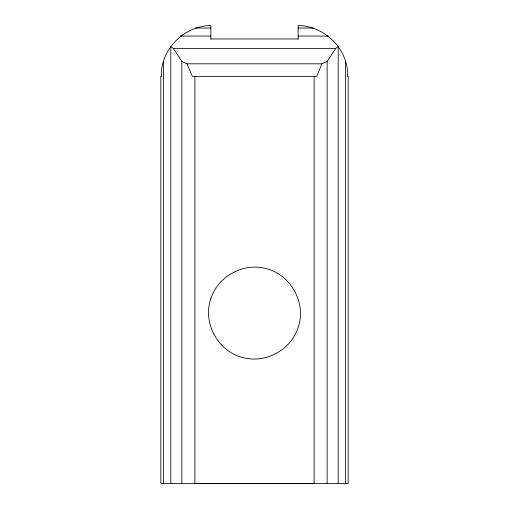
<?xml version="1.0" encoding="UTF-8"?>
<svg xmlns="http://www.w3.org/2000/svg" width="509" height="509" viewBox="0 0 509 509"><rect width="100%" height="100%" fill="white"/><g stroke="black" fill="none" stroke-linecap="round" stroke-linejoin="round"><path stroke-width="0.76" d="M338.192 483.55L338.192 46.618L335.711 48.419L327.141 61.474L321.968 63.822L316.738 76.363L192.262 76.363L187.032 63.822L181.859 61.474L173.289 48.419L170.808 46.618L170.808 483.55M327.141 36.044L327.472 35.509M210.86 39.295L210.86 25.45C183.895 26.15 160.57 49.074 161.359 76.363L160.831 76.363L160.831 483.55L348.169 483.55L348.169 76.363L347.641 76.363C348.43 49.074 325.105 26.15 298.14 25.45L298.14 39.295M195.335 28.04L210.86 28.04M298.14 28.04L313.665 28.04M210.86 36.044L180.542 36.044L181.528 35.509L181.859 36.044M298.14 36.044L328.458 36.044M210.86 38.958L298.14 38.958M173.289 48.419L335.711 48.419M187.032 63.822L321.968 63.822M345.573 61.474L345.573 483.55M327.141 61.474L327.141 483.55M314.104 76.363L314.104 483.55L194.896 483.55L194.896 76.363M181.859 61.474L181.859 483.55M163.427 61.474L163.427 483.55M210.771 298.872C202.168 323.807 219.048 353.042 244.937 358.062C267.25 363.012 291.364 349.091 298.229 327.293C306.832 302.359 289.952 273.123 264.063 268.109C241.75 263.153 217.636 277.074 210.771 298.872"/></g></svg>
